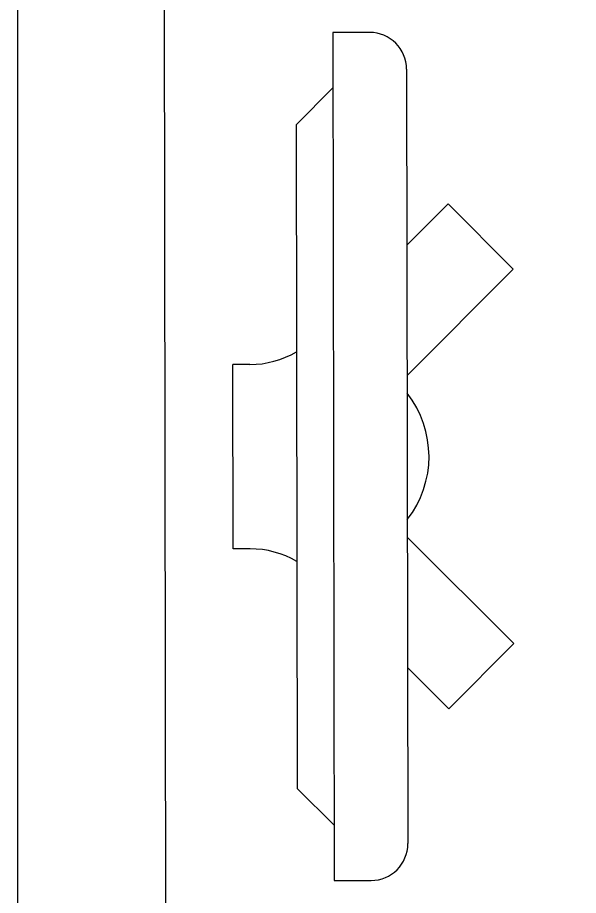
# Model space of a CAD drawing. Header units: millimetres. Extents: x -2143172 to 5255, y -610845 to 279739.
# Drawn here: x -1140764.8 to -1140460.6, y -593217 to -592740.8 of the extents above; entities that cross this region are included whole.
import ezdxf

# ---------------------------------------------------------------- set-up
doc = ezdxf.new("R2010")
doc.units = ezdxf.units.MM
doc.header["$LTSCALE"] = 30
for name, color, linetype, lineweight in [('72_EGR_BASE_TEXT', 7, 'Continuous', 5), ('LOADING', 163, 'Continuous', 5), ('Walls', 32, 'Continuous', 5)]:
    doc.layers.add(name, color=color, linetype=linetype, lineweight=lineweight)
doc.styles.add('X3G_ENTITY_258862', font='swisscl.ttf', dxfattribs={"height": 200})

# ---------------------------------------------------------------- blocks, each defined once
blk = doc.blocks.new('workstation')
at = {"layer": 'LOADING'}
for p, q in [((2804.249, -1055.787, 0), (2804.35, -994.788, 0)), ((2813.402, -1050.332, 0), (2813.478, -1004.332, 0)), ((2813.478, -1004.332, 0), (2815.478, -1004.335, 0)), ((2817.405, -1048.338, 0), (2817.475, -1006.338, 0)), ((2811.47, -1009.328, 0), (2813.473, -1007.332, 0)), ((2811.41, -1045.328, 0), (2811.47, -1009.328, 0)), ((2807.996, -1022.323, 0), (2807.979, -1032.323, 0)), ((2808.925, -1022.324, 0), (2807.996, -1022.323, 0)), ((2808.908, -1032.324, 0), (2807.979, -1032.323, 0)), ((2811.41, -1045.328, 0), (2813.407, -1047.332, 0)), ((2815.402, -1050.335, 0), (2813.402, -1050.332, 0))]:
    blk.add_line(p, q, dxfattribs=at)
at = {"layer": 'LOADING', "extrusion": (1.65729e-10, -2.0259e-11, -1)}
for p, q in [((2817.459, -1015.886, 0), (2819.7, -1013.652, 0)), ((2823.23, -1017.193, 0), (2819.7, -1013.652, 0)), ((2817.447, -1022.957, 0), (2823.23, -1017.193, 0))]:
    blk.add_line(p, q, dxfattribs=at)
at = {"layer": 'LOADING', "extrusion": (1.65465e-10, -1.79463e-10, -1)}
for p, q in [((2817.433, -1031.72, 0), (2823.196, -1037.503, 0)), ((2823.196, -1037.503, 0), (2819.655, -1041.032, 0)), ((2817.421, -1038.791, 0), (2819.655, -1041.032, 0))]:
    blk.add_line(p, q, dxfattribs=at)
at = {"layer": 'LOADING', "extrusion": (1.03527e-10, -9.97581e-11, -1)}
for centre, major_axis, start_param, end_param in [((2815.475, -1006.335, 0), (1.412, -1.417), 3.926991, 5.497787), ((2808.933, -1017.324, 0), (-3.541, -3.53), -1.314396, -0.785398), ((2813.059, -1027.331, 0), (3.928, -3.941), 4.833569, 6.162005), ((2808.9, -1037.324, 0), (-3.541, -3.53), 2.356194, 2.885192), ((2815.405, -1048.335, 0), (1.412, -1.417), 5.497787, 7.068583)]:
    blk.add_ellipse(centre, major_axis=major_axis, ratio=1, start_param=start_param, end_param=end_param, dxfattribs=at)

msp = doc.modelspace()

# ---------------------------------------------------------------- linework, layer by layer
at = {"layer": 'Walls'}
msp.add_line((-1140764.83, -590368.12, 0.1), (-1140764.83, -594388.12, 0.1), dxfattribs=at)

# ---------------------------------------------------------------- block references
at = {"layer": 'LOADING', "xscale": -10, "yscale": 10, "zscale": 10, "rotation": 180}
msp.add_blockref('workstation', (-1168727.89, -603252.22, 0.1), dxfattribs=at)

# ---------------------------------------------------------------- texts
at = {"layer": '72_EGR_BASE_TEXT', "insert": (-1139148.47, -592430.89, 0.1), "char_height": 200, "width": 3493.2205, "attachment_point": 2, "style": 'X3G_ENTITY_258862'}
msp.add_mtext('PULMONARY CONSULTATION / EXAMINATION ROOM', dxfattribs=at)

doc.saveas('drawing.dxf')
